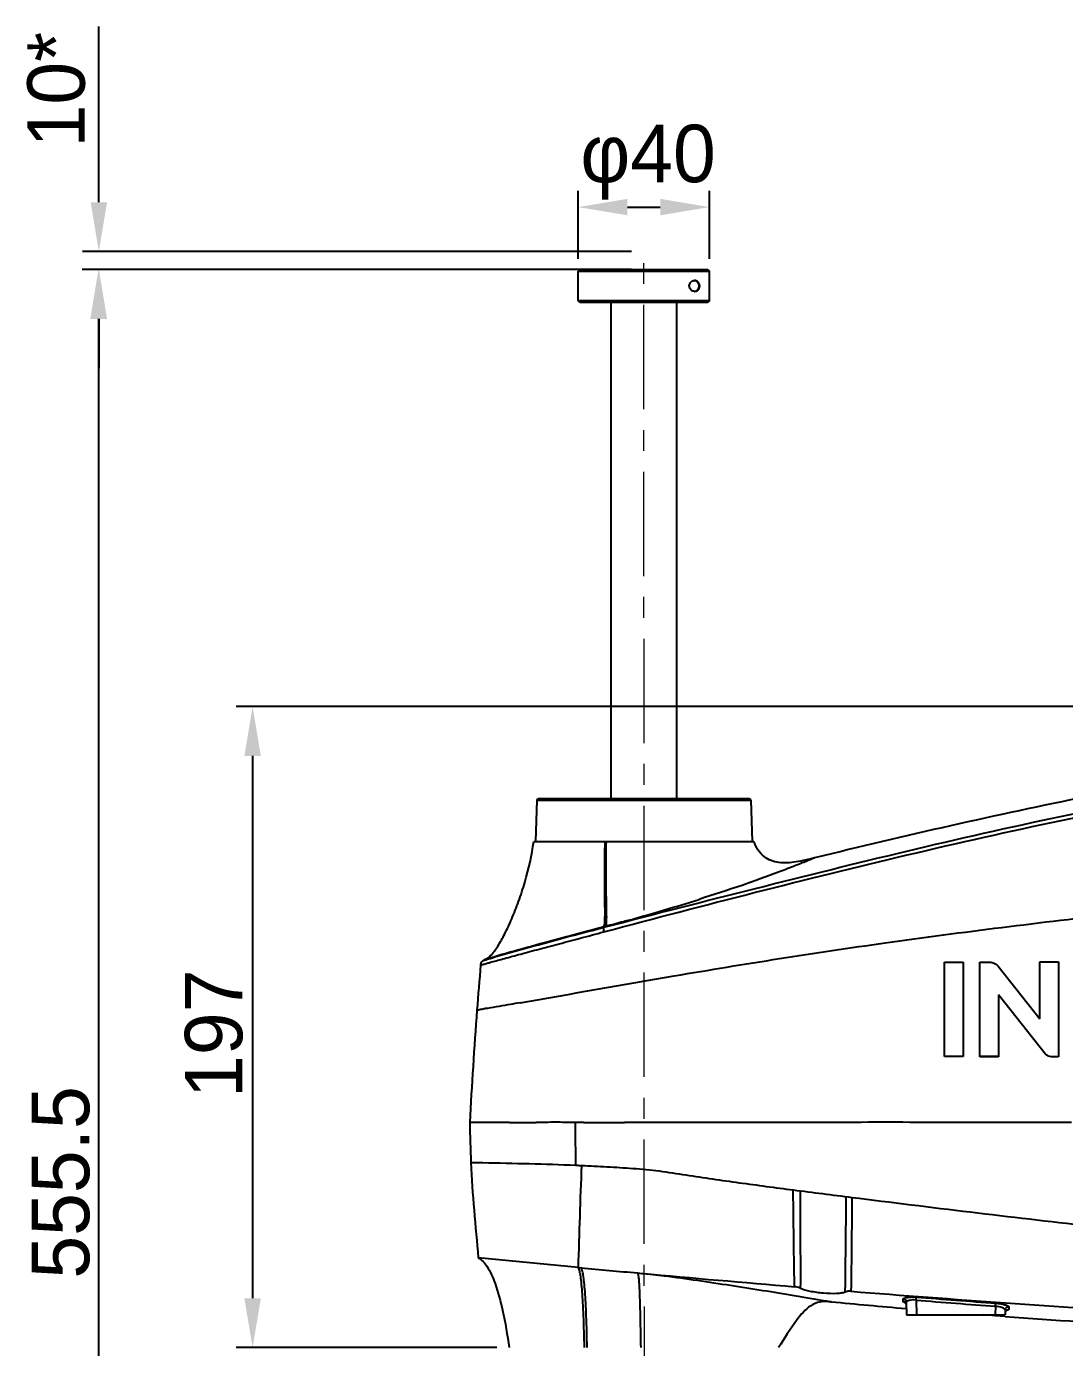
# Model space of a CAD drawing. Header units: millimetres. Extents: x 4086 to 8300, y 123 to 1549.
# Drawn here: x 6551.3 to 6677.7, y 1102.1 to 1262.8 of the extents above; entities that cross this region are included whole.
import ezdxf

# ---------------------------------------------------------------- set-up
doc = ezdxf.new("R2010")
doc.units = ezdxf.units.MM
doc.linetypes.add('CENTER2', pattern=[28.575, 19.05, -3.175, 3.175, -3.175])
doc.linetypes.add('CENTERX2', pattern=[20.32, 12.7, -2.54, 2.54, -2.54])
doc.layers.add('20_ALL_FEATURES', color=7, linetype='Continuous')
doc.layers.add('中心线层', color=7, linetype='CENTER2', lineweight=0)
doc.layers.add('标注层', color=7, linetype='Continuous', lineweight=0)
doc.styles.add('思源黑', font='SourceHanSansCN-Normal.ttf')
doc.dimstyles.new('尺寸标注_细节_1_2比例', dxfattribs={"dimtxt": 7, "dimasz": 6, "dimexe": 2, "dimexo": 1.5, "dimgap": 1, "dimtad": 1, "dimlfac": 2, "dimdsep": 46, "dimtxsty": '思源黑', "dimcen": 0.09, "dimadec": 0, "dimazin": 0, "dimtp": 0.01, "dimtm": 0.01, "dimtfac": 1, "dimtofl": 0, "dimtmove": 0, "dimatfit": 3, "dimfxl": 1, "dimtolj": 1, "dimarcsym": 0})

# ---------------------------------------------------------------- blocks, each defined once
blk = doc.blocks.new('*D1317')
at = {"layer": 'Defpoints', "color": 0}
for p in [(6626.49, 1233.26), (6560.08, 1011.06), (6919.68, 1011.06)]:
    blk.add_point(p, dxfattribs=at)
at = {"layer": '标注层', "color": 0, "lineweight": -2}
for p, q in [((6624.99, 1233.26), (6558.08, 1233.26)), ((6560.08, 1227.26), (6560.08, 1017.06)), ((6918.18, 1011.06), (6558.08, 1011.06))]:
    blk.add_line(p, q, dxfattribs=at)
at = {"layer": '标注层', "color": 0}
for points in [[(6561.08, 1227.26), (6559.08, 1227.26), (6560.08, 1233.26)], [(6559.08, 1017.06), (6561.08, 1017.06), (6560.08, 1011.06)]]:
    blk.add_solid(points, dxfattribs=at)
at = {"layer": '标注层', "color": 0, "insert": (6551.96, 1122.16), "char_height": 7, "attachment_point": 2, "rotation": 90, "style": '思源黑'}
blk.add_mtext('\\A1;555.5', dxfattribs=at)
blk = doc.blocks.new('*D1319')
at = {"layer": 'Defpoints', "color": 0}
for p in [(6766.39, 1180.07), (6578.85, 1102.06), (6610.09, 1102.06)]:
    blk.add_point(p, dxfattribs=at)
at = {"layer": '标注层', "color": 0, "lineweight": -2}
for p, q in [((6764.89, 1180.07), (6576.85, 1180.07)), ((6578.85, 1174.07), (6578.85, 1108.06)), ((6608.59, 1102.06), (6576.85, 1102.06))]:
    blk.add_line(p, q, dxfattribs=at)
at = {"layer": '标注层', "color": 0}
for points in [[(6579.85, 1174.07), (6577.85, 1174.07), (6578.85, 1180.07)], [(6577.85, 1108.06), (6579.85, 1108.06), (6578.85, 1102.06)]]:
    blk.add_solid(points, dxfattribs=at)
at = {"layer": '标注层', "color": 0, "insert": (6570.6, 1140.25), "char_height": 7, "attachment_point": 2, "rotation": 90, "style": '思源黑'}
blk.add_mtext('\\A1;197', dxfattribs=at)
blk = doc.blocks.new('*D1320')
at = {"layer": 'Defpoints', "color": 0}
for p in [(6634.49, 1240.86), (6618.49, 1233.06), (6634.49, 1233.06)]:
    blk.add_point(p, dxfattribs=at)
at = {"layer": '标注层', "color": 0, "lineweight": -2}
for p, q in [((6618.49, 1234.56), (6618.49, 1242.86)), ((6634.49, 1234.56), (6634.49, 1242.86)), ((6624.49, 1240.86), (6628.49, 1240.86))]:
    blk.add_line(p, q, dxfattribs=at)
at = {"layer": '标注层', "color": 0}
for points in [[(6624.49, 1241.86), (6624.49, 1239.86), (6618.49, 1240.86)], [(6628.49, 1239.86), (6628.49, 1241.86), (6634.49, 1240.86)]]:
    blk.add_solid(points, dxfattribs=at)
at = {"layer": '标注层', "color": 0, "insert": (6627.01, 1250.89), "char_height": 7, "attachment_point": 2, "style": '思源黑'}
blk.add_mtext('\\A1;φ40', dxfattribs=at)
blk = doc.blocks.new('*D1382')
at = {"layer": 'Defpoints', "color": 0}
for p in [(6626.49, 1235.46), (6560.13, 1233.26), (6618.69, 1233.26)]:
    blk.add_point(p, dxfattribs=at)
at = {"layer": '标注层', "color": 0, "lineweight": -2}
for p, q in [((6560.13, 1241.46), (6560.13, 1262.85)), ((6624.99, 1235.46), (6558.13, 1235.46)), ((6617.19, 1233.26), (6558.13, 1233.26)), ((6560.13, 1227.26), (6560.13, 1221.26))]:
    blk.add_line(p, q, dxfattribs=at)
at = {"layer": '标注层', "color": 0}
for points in [[(6559.13, 1241.46), (6561.13, 1241.46), (6560.13, 1235.46)], [(6561.13, 1227.26), (6559.13, 1227.26), (6560.13, 1233.26)]]:
    blk.add_solid(points, dxfattribs=at)
at = {"layer": '标注层', "color": 0, "insert": (6551.41, 1255.15), "char_height": 7, "attachment_point": 2, "rotation": 90, "style": '思源黑'}
blk.add_mtext('\\A1;10*', dxfattribs=at)

msp = doc.modelspace()

# ---------------------------------------------------------------- linework, layer by layer
at = {"color": 7, "linetype": 'Continuous'}
for p, q in [((6613.4615, 1168.6758), (6613.2866, 1163.6688)), ((6613.4615, 1168.6758), (6639.5106, 1168.6758)), ((6613.6614, 1168.8688), (6639.3119, 1168.8688)), ((6639.5118, 1168.6758), (6639.6866, 1163.6688)), ((6613.0866, 1163.6688), (6639.8867, 1163.6688)), ((6621.6388, 1153.2174), (6621.6278, 1153.2487)), ((6621.6279, 1153.2487), (6621.8625, 1153.3102)), ((6665.379, 1148.9742), (6665.3567, 1148.9844)), ((6665.379, 1148.9744), (6665.379, 1137.4661)), ((6667.3888, 1148.9765), (6668.6315, 1148.9765)), ((6669.6391, 1148.4796), (6669.6183, 1148.4895)), ((6669.6183, 1148.4895), (6674.6973, 1142.0642)), ((6669.6391, 1148.4796), (6674.6973, 1142.0794)), ((6674.6973, 1142.0642), (6674.697, 1148.9927)), ((6677.0032, 1148.9829), (6677.0032, 1137.4576)), ((6675.3767, 1137.8142), (6669.6765, 1144.9925)), ((6669.6765, 1144.9925), (6669.677, 1137.4658)), ((6669.6972, 1144.9831), (6669.6972, 1137.4576)), ((6665.379, 1137.4662), (6665.3572, 1137.4747)), ((6667.4103, 1137.4575), (6667.3893, 1137.4657)), ((6669.6972, 1137.4577), (6669.677, 1137.4659)), ((6676.1049, 1137.4576), (6676.0869, 1137.4653)), ((6676.9854, 1137.4653), (6676.0869, 1137.4653)), ((6677.0032, 1137.4577), (6676.1049, 1137.4576)), ((6677.0032, 1137.4577), (6676.9854, 1137.4653)), ((6608.2048, 1129.4608), (6605.2867, 1129.4608)), ((6610.1236, 1129.4608), (6608.2048, 1129.4608)), ((6610.1238, 1129.4609), (6613.3759, 1129.4609)), ((6629.9071, 1129.4608), (6624.1235, 1129.4608)), ((6650.4346, 1129.4604), (6629.9071, 1129.4603)), ((6678.5644, 1129.4542), (6663.9575, 1129.4544)), ((6605.4385, 1124.59), (6605.5117, 1124.589)), ((6618.1739, 1124.2578), (6618.4553, 1124.246)), ((6618.4851, 1111.8136), (6606.3137, 1112.9743)), ((6618.4852, 1111.8132), (6618.8313, 1111.7807)), ((6625.7469, 1111.1399), (6626.2372, 1111.0952)), ((6658.0844, 1107.74), (6658.0777, 1107.9803)), ((6659.6398, 1107.8352), (6659.6862, 1106.0608)), ((6646.8204, 1107.1555), (6646.8145, 1107.1517)), ((6658.0875, 1107.6323), (6658.0844, 1107.74)), ((6658.2876, 1107.5448), (6658.288, 1107.5444)), ((6658.4632, 1106.8075), (6658.4179, 1106.8114)), ((6658.4464, 1107.5982), (6658.4866, 1106.0608)), ((6669.314, 1107.0905), (6669.287, 1106.0608)), ((6670.5019, 1106.6453), (6670.4866, 1106.0608)), ((6670.6873, 1106.6123), (6670.7048, 1106.6194)), ((6670.929, 1107.0281), (6670.92, 1106.6831)), ((6658.4866, 1106.0608), (6670.4866, 1106.0608)), ((6668.4822, 1105.9989), (6667.8562, 1106.0466)), ((6669.2581, 1105.9404), (6668.4822, 1105.9989)), ((6670.4717, 1105.8499), (6669.2581, 1105.9404))]:
    msp.add_line(p, q, dxfattribs=at)
for points in [[(6658.288, 1107.5444), (6658.3417, 1107.505), (6658.4275, 1107.3799)], [(6670.5143, 1106.4131), (6670.6104, 1106.5598), (6670.6873, 1106.6123)]]:
    msp.add_lwpolyline(points, dxfattribs=at)
for centre, radius, start, end in [((6613.6614, 1168.6688), 0.2, 90, 178), ((6639.3119, 1168.6688), 0.2, 2, 90), ((6541.0464, 1451.475), 308.9325, 285.720331, 287.357981), ((7420.5657, 1080.1667), 816.8242, 175.1915545, 175.5804788), ((6607.3337, 1148.5766), 0.72, 114.184221, 175.202562), ((6633.3793, 1090.5776), 64.2988, 113.936611, 114.183429), ((7156.3395, 1100.835), 551.7881, 175.606009, 177.026274), ((7057.4216, 1141.121), 452.2853, 181.477278, 182.09462), ((7964.4079, 1139.0544), 1346.3156, 180.4081999, 180.6297185), ((6619.1518, 1131.9221), 7.7076, 264.814029, 268.18534), ((6855.5462, 2753.4621), 1645.7766, 262.6387489, 262.8891073), ((2558.9199, 1111.3825), 4086.668, 359.9702817, 0.1367215), ((6891.4579, 4017.6336), 2918.6139, 264.6402106, 264.7765537), ((6829.6225, 3336.7017), 2234.8802, 264.7786535, 265.2574655), ((6802.1649, 2995.5471), 1892.6212, 265.4396227, 266.5833806), ((6766.9555, 2438.7717), 1335.256, 265.3901121, 265.8064627), ((6765.1442, 2422.2202), 1318.2393, 265.4107906, 265.8323931), ((6741.0031, 2070.4495), 967.1704, 264.5584858, 265.1016387), ((6658.0582, 1107.2349), 0.3979, 25.66815, 58.486433), ((6670.4345, 1108.9333), 2.3428, 274.629681, 276.255911), ((6752.834, 2221.9207), 1119.1057, 265.7794145, 266.7043092)]:
    msp.add_arc(centre, radius, start, end, dxfattribs=at)
for points, knots in [([(6621.6082, 1152.6498), (6627.7113, 1154.2774), (6640.0059, 1157.4898), (6658.5574, 1162.0777), (6677.2902, 1166.3204), (6696.1809, 1169.9397), (6715.1948, 1172.9397), (6734.294, 1175.4144), (6753.3308, 1177.323), (6766.0083, 1178.2596), (6772.2842, 1178.6693)], [0, 0, 0, 0, 0.12368913, 0.24882937, 0.37421081, 0.49976132, 0.62540017, 0.75109415, 0.87684261, 1, 1, 1, 1]), ([(6621.6389, 1153.2173), (6627.73, 1154.8105), (6640.015, 1157.9381), (6658.5203, 1162.552), (6677.2253, 1166.8048), (6696.0927, 1170.427), (6715.0818, 1173.4397), (6734.1505, 1175.9356), (6753.1359, 1177.8908), (6765.775, 1178.8322), (6772.0258, 1179.224)], [0, 0, 0, 0, 0.12352932, 0.24871906, 0.37418717, 0.49983938, 0.62558347, 0.75136457, 0.87711675, 1, 1, 1, 1]), ([(6714.4866, 1174.9259), (6708.7144, 1174.1361), (6697.3626, 1172.3806), (6680.4877, 1169.1951), (6663.8476, 1165.6271), (6652.7902, 1163.0208), (6647.2866, 1161.6466)], [0, 0, 0, 0, 0.25504374, 0.50273012, 0.7516738, 1, 1, 1, 1]), ([(6607.2917, 1149.3462), (6607.5465, 1149.4591), (6608.0686, 1149.9809), (6608.8, 1151.0173), (6609.6174, 1152.486), (6610.459, 1154.2991), (6611.2789, 1156.3969), (6612.2933, 1159.514), (6612.8493, 1161.9833), (6613.0866, 1163.6689)], [0, 0, 0, 0, 0.05328682, 0.13598725, 0.24427574, 0.37330662, 0.51826393, 0.67452789, 1, 1, 1, 1]), ([(6621.6279, 1153.2487), (6621.6549, 1153.2776), (6621.6903, 1153.3832), (6621.7423, 1153.6982), (6621.7629, 1154.3059), (6621.7677, 1155.2553), (6621.753, 1156.4916), (6621.7351, 1157.9835), (6621.7187, 1160.4047), (6621.7442, 1162.3258), (6621.787, 1163.6689)], [0, 0, 0, 0, 0.01137693, 0.03053915, 0.09274286, 0.18480901, 0.30406332, 0.44787789, 0.61373816, 1, 1, 1, 1]), ([(6621.8626, 1153.3102), (6621.887, 1153.3396), (6621.9161, 1153.4441), (6621.9586, 1153.7559), (6621.9675, 1154.3581), (6621.9599, 1155.3002), (6621.933, 1156.5283), (6621.9037, 1158.0111), (6621.8722, 1160.4199), (6621.8884, 1162.3317), (6621.9253, 1163.6688)], [0, 0, 0, 0, 0.0110526, 0.03002948, 0.09201992, 0.18397463, 0.30320038, 0.44707217, 0.61306982, 1, 1, 1, 1]), ([(6647.2867, 1161.6464), (6646.542, 1161.4597), (6645.109, 1161.1243), (6642.9835, 1160.9431), (6640.9023, 1161.6797), (6640.1426, 1162.9668), (6639.8867, 1163.669)], [0, 0, 0, 0, 0.26857756, 0.51501917, 0.73854517, 1, 1, 1, 1]), ([(6647.2867, 1161.6464), (6647.3115, 1161.6524), (6647.0979, 1161.5748), (6646.9978, 1161.5246), (6646.5718, 1161.3569), (6645.8511, 1161.0639), (6644.57, 1160.5588), (6642.0341, 1159.5799), (6638.2009, 1158.2037), (6634.9644, 1157.1594), (6633.2136, 1156.6115)], [0, 0, 0, 0, 0.00511246, 0.02062789, 0.04669637, 0.08311976, 0.18507539, 0.31707578, 0.63189238, 1, 1, 1, 1]), ([(6611.4185, 1144.0192), (6617.6766, 1145.1105), (6632.4569, 1147.7581), (6656.7388, 1151.6065), (6681.9176, 1154.6629), (6707.6831, 1157.5821), (6736.4331, 1159.4377), (6767.102, 1160.4958), (6788.5591, 1160.8665), (6797.5801, 1160.8688)], [0, 0, 0, 0, 0.10180407, 0.24063411, 0.3939076, 0.50823864, 0.65612586, 0.85543406, 1, 1, 1, 1]), ([(6621.6278, 1153.2487), (6619.2061, 1152.614), (6615.3951, 1151.6132), (6610.926, 1150.3713), (6608.6314, 1149.7166), (6607.7239, 1149.436), (6607.4806, 1149.3725)], [0, 0, 0, 0, 0.51197501, 0.8058054, 0.94856644, 1, 1, 1, 1]), ([(6607.7793, 1149.4288), (6608.5391, 1149.6519), (6613.141, 1150.9792), (6617.7713, 1152.2059), (6621.6388, 1153.2173)], [0, 0, 0, 0, 0.16534247, 1, 1, 1, 1]), ([(6621.6389, 1153.2173), (6621.589, 1153.1667), (6621.5674, 1152.9527), (6621.586, 1152.7692), (6621.6082, 1152.6498)], [0, 0, 0, 0, 0.36930852, 1, 1, 1, 1]), ([(6624.7491, 1154.0979), (6624.5039, 1154.0291), (6623.5433, 1153.7609), (6622.5809, 1153.4987), (6621.8625, 1153.3104)], [0, 0, 0, 0, 0.25535627, 1, 1, 1, 1]), ([(6606.6162, 1148.6368), (6606.6117, 1148.6422), (6606.6683, 1148.6191), (6606.7073, 1148.6471), (6606.8314, 1148.6667), (6606.9766, 1148.7137), (6607.1744, 1148.7648), (6607.409, 1148.8307), (6607.6836, 1148.9071), (6608.1196, 1149.0293), (6608.7431, 1149.2034), (6609.5741, 1149.4334), (6610.5031, 1149.6886), (6611.8979, 1150.0682), (6613.8041, 1150.5787), (6616.2551, 1151.2261), (6618.8817, 1151.924), (6620.6861, 1152.4036), (6621.6082, 1152.6498)], [0, 0, 0, 0, 0.00136945, 0.00556976, 0.01284275, 0.0230709, 0.03611539, 0.05190599, 0.07030883, 0.09114859, 0.13943765, 0.19540018, 0.25779427, 0.32562539, 0.47476618, 0.63916568, 0.81555333, 1, 1, 1, 1]), ([(6607.0387, 1149.2334), (6607.033, 1149.2189), (6607.1556, 1149.2443), (6607.2416, 1149.2729), (6607.5034, 1149.3469), (6607.6749, 1149.3982), (6607.7793, 1149.4288)], [0, 0, 0, 0, 0.06080059, 0.26260788, 0.57526856, 1, 1, 1, 1]), ([(6607.3166, 1149.3435), (6607.3102, 1149.3431), (6607.3052, 1149.344), (6607.2911, 1149.3443), (6607.2916, 1149.3463)], [0, 0, 0, 0, 0.75753179, 1, 1, 1, 1]), ([(6607.4802, 1149.3736), (6607.4861, 1149.3769), (6607.5068, 1149.3915), (6607.4249, 1149.3676), (6607.3905, 1149.3539), (6607.3327, 1149.3425), (6607.3166, 1149.3435)], [0, 0, 0, 0, 0.09841431, 0.2072715, 0.76356225, 1, 1, 1, 1]), ([(6663.0857, 1137.4747), (6663.0856, 1138.4219), (6663.0854, 1142.2586), (6663.0853, 1146.0952), (6663.0852, 1148.9846)], [0, 0, 0, 0, 0.24688294, 1, 1, 1, 1]), ([(6665.3567, 1148.9846), (6665.3567, 1148.0283), (6665.3568, 1144.1917), (6665.357, 1140.355), (6665.3572, 1137.4746)], [0, 0, 0, 0, 0.24924125, 1, 1, 1, 1]), ([(6606.9427, 1143.2539), (6606.832, 1143.2324), (6606.6414, 1143.1961), (6606.421, 1143.1521), (6606.2932, 1143.1303), (6606.2301, 1143.1153), (6606.1968, 1143.1163), (6606.176, 1143.1065), (6606.1733, 1143.1099)], [0, 0, 0, 0, 0.43204673, 0.74543611, 0.85598688, 0.93526326, 0.98320164, 1, 1, 1, 1]), ([(6607.4668, 1143.3335), (6607.4196, 1143.3334), (6607.2425, 1143.3265), (6607.0675, 1143.29), (6606.9427, 1143.2539)], [0, 0, 0, 0, 0.2663175, 1, 1, 1, 1]), ([(6611.4185, 1144.0193), (6611.0266, 1143.9509), (6609.7095, 1143.7215), (6608.3922, 1143.4932), (6607.4668, 1143.3335)], [0, 0, 0, 0, 0.29753224, 1, 1, 1, 1]), ([(6618.1264, 1129.4627), (6617.3154, 1129.4619), (6615.7319, 1129.489), (6614.1484, 1129.4637), (6613.376, 1129.461)], [0, 0, 0, 0, 0.51217824, 1, 1, 1, 1]), ([(6619.1802, 1129.4682), (6619.5849, 1129.4684), (6621.2326, 1129.4541), (6622.8804, 1129.4605), (6624.1236, 1129.4594)], [0, 0, 0, 0, 0.24557067, 1, 1, 1, 1]), ([(6605.5117, 1124.589), (6605.9738, 1124.5824), (6610.1955, 1124.5178), (6614.417, 1124.4135), (6618.1738, 1124.2578)], [0, 0, 0, 0, 0.10946367, 1, 1, 1, 1]), ([(6618.9087, 1124.2184), (6619.9379, 1124.1778), (6622.0223, 1124.076), (6625.1788, 1123.8888), (6628.3871, 1123.5896), (6632.6907, 1122.8938), (6638.1266, 1122.1119), (6642.4928, 1121.5357), (6644.6832, 1121.2493)], [0, 0, 0, 0, 0.11901953, 0.24113812, 0.3653832, 0.49111802, 0.74473869, 1, 1, 1, 1]), ([(6644.8473, 1109.4732), (6644.823, 1110.4504), (6644.7574, 1114.3758), (6644.7084, 1118.3015), (6644.6812, 1121.2498)], [0, 0, 0, 0, 0.24898239, 1, 1, 1, 1]), ([(6651.0228, 1108.8209), (6651.0313, 1109.7857), (6651.0733, 1113.6551), (6651.1151, 1117.5244), (6651.1372, 1120.4292)], [0, 0, 0, 0, 0.24932748, 1, 1, 1, 1]), ([(6651.8153, 1120.3443), (6651.8229, 1118.4344), (6651.768, 1114.6253), (6651.7615, 1110.8151), (6651.6965, 1108.9168)], [0, 0, 0, 0, 0.50138131, 1, 1, 1, 1]), ([(6651.8153, 1120.3443), (6661.4315, 1119.1424), (6681.6367, 1116.6526), (6711.5577, 1113.791), (6739.3056, 1111.9081), (6756.4302, 1111.0901), (6763.872, 1110.7979)], [0, 0, 0, 0, 0.25842821, 0.54284824, 0.80139943, 1, 1, 1, 1]), ([(6606.3139, 1112.9742), (6606.7588, 1112.7623), (6607.6338, 1111.7514), (6608.559, 1109.5474), (6609.4361, 1106.2093), (6609.8717, 1103.5806), (6610.0866, 1102.0608)], [0, 0, 0, 0, 0.12540071, 0.32205229, 0.60938961, 1, 1, 1, 1]), ([(6619.2557, 1102.0609), (6619.2316, 1103.3476), (6619.1874, 1105.1705), (6619.0868, 1107.4501), (6619.0025, 1108.8207), (6618.9045, 1109.9437), (6618.7959, 1110.8149), (6618.6727, 1111.4087), (6618.5647, 1111.7265), (6618.4851, 1111.8131)], [0, 0, 0, 0, 0.39315566, 0.55695967, 0.69713956, 0.81246839, 0.90173363, 0.96405142, 1, 1, 1, 1]), ([(6619.5816, 1102.0608), (6619.5598, 1103.3425), (6619.5183, 1105.1591), (6619.4208, 1107.4317), (6619.3384, 1108.8001), (6619.2423, 1109.9211), (6619.136, 1110.7905), (6619.0151, 1111.3801), (6618.9102, 1111.6962), (6618.8312, 1111.7805)], [0, 0, 0, 0, 0.39296889, 0.55698611, 0.6974444, 0.81301802, 0.90239307, 0.96457281, 1, 1, 1, 1]), ([(6626.1537, 1102.0608), (6626.1301, 1103.261), (6626.0989, 1104.9679), (6626.0508, 1107.1099), (6626.0127, 1108.4078), (6625.9696, 1109.4715), (6625.9161, 1110.2759), (6625.8641, 1110.7841), (6625.804, 1111.0375), (6625.7703, 1111.1203), (6625.7469, 1111.1396)], [0, 0, 0, 0, 0.39547443, 0.56248038, 0.7058422, 0.82336349, 0.91287336, 0.9722315, 0.99000538, 1, 1, 1, 1]), ([(6626.2404, 1111.095), (6627.1539, 1111.0076), (6630.7646, 1110.6047), (6634.3557, 1110.0506), (6637.0395, 1109.6405)], [0, 0, 0, 0, 0.25263132, 1, 1, 1, 1]), ([(6637.0395, 1109.6405), (6638.3559, 1109.4379), (6642.2139, 1108.8406), (6646.0637, 1108.192), (6648.5989, 1107.7589)], [0, 0, 0, 0, 0.34119408, 1, 1, 1, 1]), ([(6645.5874, 1109.2628), (6645.5443, 1109.2869), (6645.31, 1109.3948), (6645.0539, 1109.4559), (6644.8463, 1109.4731)], [0, 0, 0, 0, 0.19163508, 1, 1, 1, 1]), ([(6651.0228, 1108.821), (6650.8862, 1108.7506), (6650.5311, 1108.6649), (6649.6433, 1108.596), (6648.3542, 1108.6609), (6647.056, 1108.8199), (6646.1282, 1109.0354), (6645.7446, 1109.1748), (6645.5874, 1109.2628)], [0, 0, 0, 0, 0.08333015, 0.19444524, 0.48344884, 0.78067245, 0.90234821, 1, 1, 1, 1]), ([(6651.6834, 1108.9178), (6651.6129, 1108.9234), (6651.39, 1108.9239), (6651.1589, 1108.8911), (6651.0228, 1108.821)], [0, 0, 0, 0, 0.31617619, 1, 1, 1, 1]), ([(6658.0777, 1107.9803), (6658.0722, 1108.033), (6658.2817, 1108.1311), (6658.5799, 1108.1872), (6659.0951, 1108.2369), (6659.4675, 1108.222), (6659.6702, 1108.2072)], [0, 0, 0, 0, 0.09657331, 0.31268835, 0.62965764, 1, 1, 1, 1]), ([(6658.4464, 1107.5982), (6658.4439, 1107.6925), (6658.3636, 1107.8867), (6658.1727, 1107.9731), (6658.0777, 1107.9803)], [0, 0, 0, 0, 0.49737333, 1, 1, 1, 1]), ([(6659.6398, 1107.8354), (6659.3577, 1107.8684), (6658.9659, 1107.8523), (6658.5738, 1107.7522), (6658.4451, 1107.6452), (6658.4464, 1107.5982)], [0, 0, 0, 0, 0.67345199, 0.88840183, 1, 1, 1, 1]), ([(6659.6398, 1107.8354), (6659.6433, 1107.879), (6659.6535, 1108.0029), (6659.6634, 1108.1268), (6659.6705, 1108.2071)], [0, 0, 0, 0, 0.35167297, 1, 1, 1, 1]), ([(6646.8145, 1107.1517), (6646.1191, 1106.7044), (6644.7213, 1104.9906), (6643.5985, 1103.1787), (6642.8866, 1102.0609)], [0, 0, 0, 0, 0.38419543, 1, 1, 1, 1]), ([(6649.2867, 1107.6379), (6648.8389, 1107.6826), (6647.9725, 1107.6967), (6647.1581, 1107.3717), (6646.8204, 1107.1555)], [0, 0, 0, 0, 0.52885223, 1, 1, 1, 1]), ([(6648.5989, 1107.7589), (6648.6979, 1107.7416), (6648.9278, 1107.7056), (6649.155, 1107.6515), (6649.2866, 1107.6376)], [0, 0, 0, 0, 0.43147247, 1, 1, 1, 1]), ([(6658.1617, 1107.5737), (6658.1515, 1107.5781), (6658.123, 1107.5918), (6658.0972, 1107.6139), (6658.0875, 1107.6323)], [0, 0, 0, 0, 0.34734535, 1, 1, 1, 1]), ([(6658.3091, 1107.5271), (6658.2943, 1107.5309), (6658.2445, 1107.5441), (6658.1949, 1107.5591), (6658.1617, 1107.5737)], [0, 0, 0, 0, 0.29616087, 1, 1, 1, 1]), ([(6669.314, 1107.0905), (6669.3171, 1107.1317), (6669.3264, 1107.257), (6669.3354, 1107.3824), (6669.3423, 1107.4666)], [0, 0, 0, 0, 0.32834013, 1, 1, 1, 1]), ([(6670.502, 1106.6453), (6670.5032, 1106.6957), (6670.3748, 1106.8116), (6669.995, 1106.9795), (6669.6021, 1107.0646), (6669.314, 1107.0903)], [0, 0, 0, 0, 0.11586432, 0.33519106, 1, 1, 1, 1]), ([(6669.342, 1107.4664), (6669.5469, 1107.4503), (6669.9258, 1107.4085), (6670.4207, 1107.2936), (6670.7522, 1107.1966), (6670.9125, 1107.0813), (6670.9289, 1107.028)], [0, 0, 0, 0, 0.36764305, 0.68192575, 0.90019745, 1, 1, 1, 1]), ([(6670.502, 1106.6453), (6670.5047, 1106.7486), (6670.602, 1106.9627), (6670.8247, 1107.0351), (6670.929, 1107.0281)], [0, 0, 0, 0, 0.49736536, 1, 1, 1, 1]), ([(6670.92, 1106.683), (6670.9121, 1106.6589), (6670.8244, 1106.6178), (6670.747, 1106.6108), (6670.6897, 1106.6044)], [0, 0, 0, 0, 0.30512105, 1, 1, 1, 1])]:
    msp.add_open_spline(points, degree=3, knots=knots, dxfattribs=at)
for points in [[(6663.0852, 1148.9847), (6663.8424, 1148.9847), (6664.5995, 1148.9846), (6665.3567, 1148.9844)], [(6667.3893, 1137.466), (6667.3891, 1141.3028), (6667.3889, 1145.1397), (6667.3888, 1148.9765)], [(6668.6315, 1148.9765), (6668.8027, 1148.9765), (6668.9741, 1148.9206), (6669.1286, 1148.8468)], [(6669.1286, 1148.8468), (6669.311, 1148.7597), (6669.4957, 1148.6501), (6669.6183, 1148.4895)], [(6674.697, 1148.9928), (6675.4596, 1148.9928), (6676.2222, 1148.9927), (6676.9848, 1148.9926)], [(6676.9848, 1148.9926), (6676.9849, 1145.1502), (6676.9851, 1141.3077), (6676.9854, 1137.4653)], [(6665.3572, 1137.4747), (6664.6001, 1137.4747), (6663.8429, 1137.4746), (6663.0857, 1137.4745)], [(6665.379, 1137.4662), (6664.6221, 1137.4662), (6663.8652, 1137.4661), (6663.1084, 1137.466)], [(6669.677, 1137.4659), (6668.9145, 1137.4659), (6668.1519, 1137.4659), (6667.3893, 1137.4657)], [(6669.6972, 1137.4577), (6668.9349, 1137.4577), (6668.1726, 1137.4577), (6667.4103, 1137.4575)], [(6675.7422, 1137.5391), (6675.6018, 1137.5988), (6675.4698, 1137.6935), (6675.3767, 1137.8142)], [(6676.0869, 1137.4653), (6675.9694, 1137.4653), (6675.8503, 1137.4931), (6675.7422, 1137.5391)], [(6676.1049, 1137.4576), (6675.9875, 1137.4576), (6675.8684, 1137.4854), (6675.7603, 1137.5314)], [(6619.1806, 1129.4682), (6618.8293, 1129.468), (6618.4781, 1129.4743), (6618.1268, 1129.4705)], [(6663.9574, 1129.4611), (6659.4498, 1129.4706), (6654.9421, 1129.4913), (6650.4346, 1129.4618)], [(6605.4385, 1124.59), (6605.5836, 1120.7097), (6606.0212, 1116.8459), (6606.3137, 1112.9739)], [(6618.9077, 1124.2183), (6618.7197, 1120.0852), (6618.626, 1115.9483), (6618.4852, 1111.8132)], [(6658.2659, 1107.5743), (6658.2126, 1107.607), (6658.1498, 1107.6273), (6658.0875, 1107.6323)], [(6658.4406, 1107.4973), (6658.3966, 1107.5063), (6658.3527, 1107.5161), (6658.3091, 1107.5271)], [(6670.5196, 1106.426), (6670.541, 1106.4818), (6670.5747, 1106.5348), (6670.6182, 1106.5758)], [(6670.6182, 1106.5758), (6670.6574, 1106.6127), (6670.706, 1106.6407), (6670.7566, 1106.6587)], [(6670.7566, 1106.6587), (6670.8085, 1106.6773), (6670.865, 1106.6868), (6670.92, 1106.6831)]]:
    msp.add_open_spline(points, degree=3, dxfattribs=at)
at = {"layer": '20_ALL_FEATURES', "color": 7, "linetype": 'Continuous'}
for p, q in [((6618.6866, 1233.2608), (6618.4866, 1233.0608)), ((6618.6868, 1233.2608), (6634.2866, 1233.2608)), ((6634.2866, 1233.2608), (6634.4866, 1233.0608)), ((6618.4866, 1229.4608), (6618.4866, 1233.0608)), ((6618.4866, 1233.0608), (6634.4866, 1233.0608)), ((6634.4866, 1229.4608), (6634.4866, 1233.0608)), ((6618.6866, 1229.2608), (6618.4866, 1229.4608)), ((6634.4866, 1229.4608), (6618.4866, 1229.4608)), ((6634.2866, 1229.2608), (6618.6868, 1229.2608)), ((6622.4866, 1229.2608), (6622.4866, 1168.8688)), ((6630.4866, 1229.2608), (6630.4866, 1168.8688)), ((6634.4866, 1229.4608), (6634.2866, 1229.2608))]:
    msp.add_line(p, q, dxfattribs=at)
msp.add_arc((6632.5789, 1231.2608), 0.6603, 315.03587, 44.613958, dxfattribs=at)
for points, knots in [([(6632.6656, 1230.6008), (6632.5218, 1230.6008), (6632.1818, 1230.7272), (6631.9425, 1231.2608), (6632.1818, 1231.7945), (6632.5218, 1231.9208), (6632.6656, 1231.9208)], [0, 0, 0, 0, 0.21759039, 0.50000148, 0.78241051, 1, 1, 1, 1]), ([(6632.6656, 1230.6008), (6632.8088, 1230.6008), (6633.1481, 1230.7282), (6633.3788, 1231.2608), (6633.1481, 1231.7935), (6632.8088, 1231.9208), (6632.6656, 1231.9208)], [0, 0, 0, 0, 0.21773239, 0.50000264, 0.782269, 1, 1, 1, 1])]:
    msp.add_open_spline(points, degree=3, knots=knots, dxfattribs=at)
for points in [[(6633.049, 1231.7246), (6632.9371, 1231.838), (6632.7719, 1231.9118), (6632.6127, 1231.92)], [(6632.6128, 1230.6017), (6632.7707, 1230.6098), (6632.9345, 1230.6824), (6633.0461, 1230.7942)]]:
    msp.add_open_spline(points, degree=3, dxfattribs=at)
at = {"layer": '中心线层', "linetype": 'CENTERX2'}
msp.add_line((6626.6079, 992.7518), (6626.4869, 1236.2166), dxfattribs=at)

# ---------------------------------------------------------------- dimensions: what is measured, and where the dimension line sits
at = {"layer": '标注层'}
for base, p1, p2, text, picture, middle in [((6560.1295, 1233.2608), (6626.4869, 1235.4608), (6618.6868, 1233.2608), '10*', '*D1382', (6560.1295, 1255.155)), ((6560.0818, 1011.0608), (6626.4867, 1233.2608), (6919.6826, 1011.0608), '555.5', '*D1317', (6560.0818, 1122.1608)), ((6578.8547, 1102.0608), (6766.3942, 1180.0688), (6610.0866, 1102.0608), '197', '*D1319', (6578.8547, 1140.2518))]:
    dim = msp.add_linear_dim(base=base, p1=p1, p2=p2, angle=90, text=text, dimstyle='尺寸标注_细节_1_2比例', dxfattribs=at)
    dim.commit()
    dim.dimension.update_dxf_attribs({"geometry": picture, "text_midpoint": middle, "dimtype": 160})
dim = msp.add_linear_dim(base=(6634.4866, 1240.8577), p1=(6618.4866, 1233.0608), p2=(6634.4866, 1233.0608), text='φ40', dimstyle='尺寸标注_细节_1_2比例', override={"dimtxsty": '思源黑'}, dxfattribs=at)
dim.commit()
dim.dimension.update_dxf_attribs({"geometry": '*D1320', "text_midpoint": (6627.0072, 1240.8577), "dimtype": 160})

doc.saveas('drawing.dxf')
